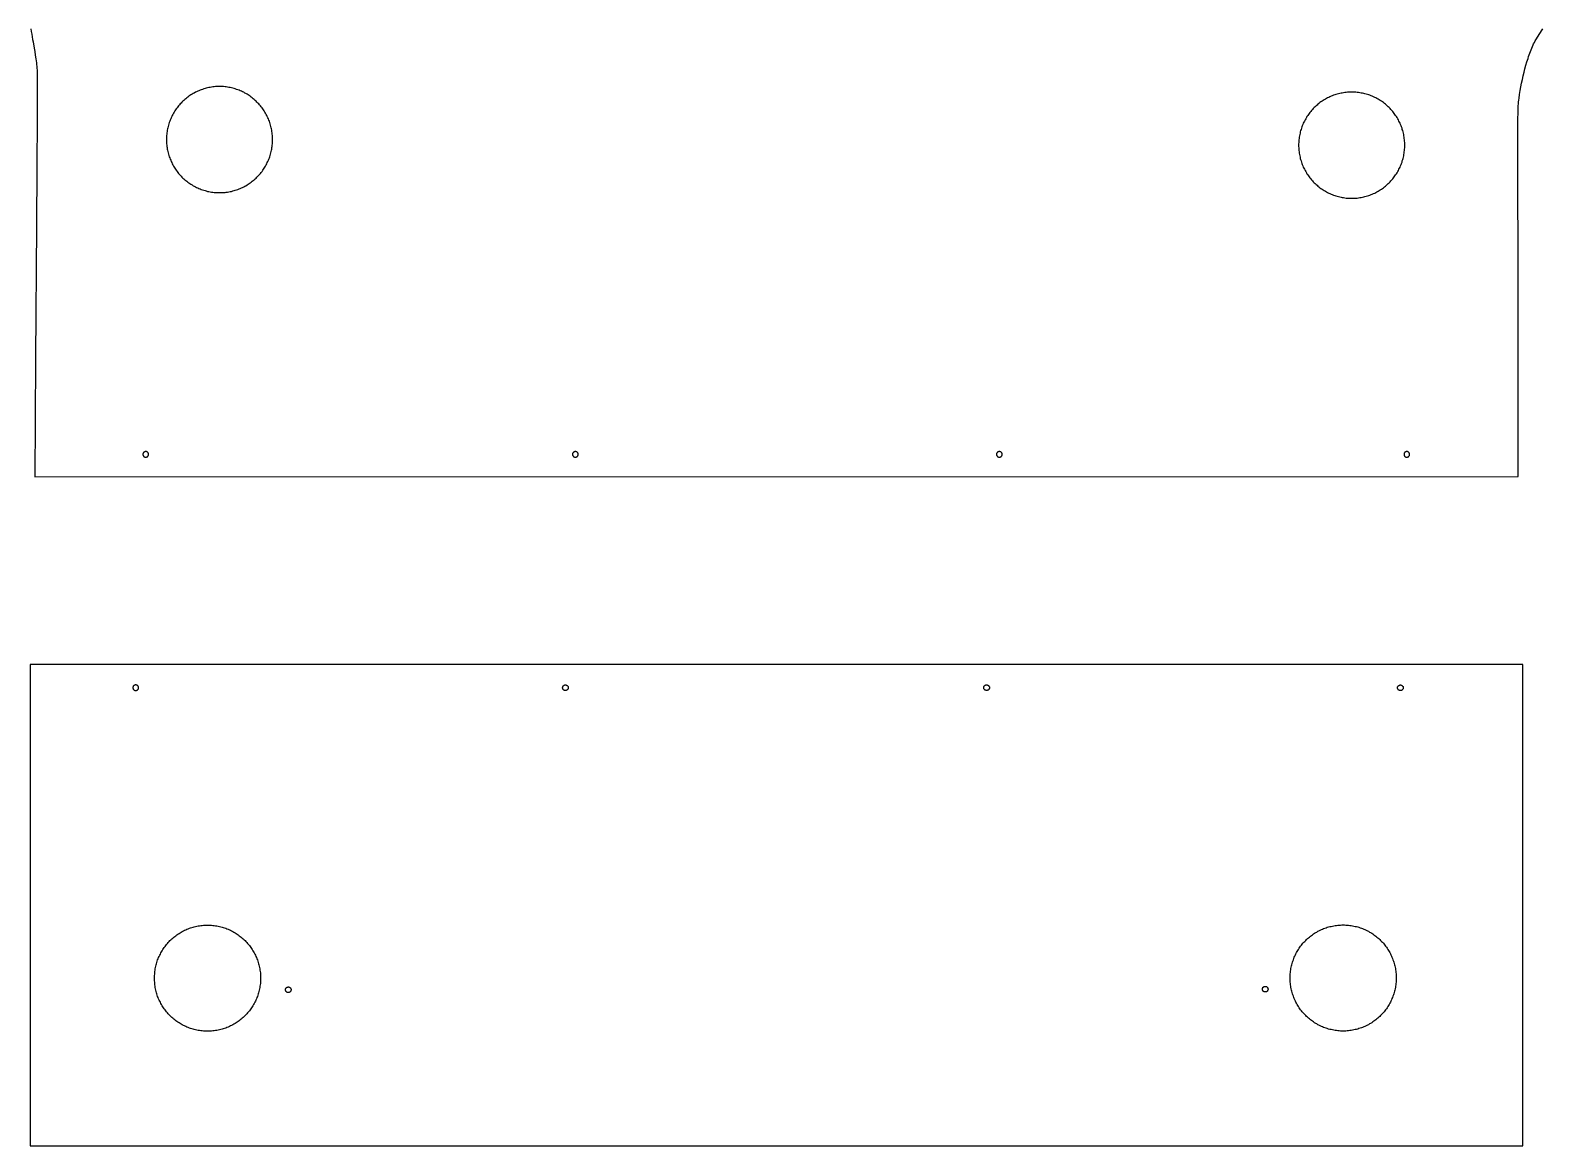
# Model space of a CAD drawing. Extents: x -1405 to 7310, y 1897 to 8577.
# Drawn here: x 609 to 1678, y 3823 to 4611 of the extents above; entities that cross this region are included whole.
import ezdxf

# ---------------------------------------------------------------- set-up
doc = ezdxf.new("R2010")
doc.units = 0
doc.layers.add('Default_Layer', color=1, linetype='CONTINUOUS')

msp = doc.modelspace()

# ---------------------------------------------------------------- linework, layer by layer
at = {"layer": 'Default_Layer'}
msp.add_lwpolyline([(609.6, 4612.5), (609.9, 4610.6), (610.2, 4608.8), (610.5, 4606.9), (610.8, 4605), (611.1, 4603.2), (611.8, 4598.9), (612.3, 4596.5), (612.7, 4593.9), (613.1, 4591.2), (613.5, 4588.5), (613.6, 4587.2), (613.8, 4585.9), (613.9, 4584.6), (614, 4583.3), (614, 4582.2), (614, 4580.1), (614.1, 4573), (614, 4562.5), (614, 4549.1), (613.8, 4514.7), (613.5, 4473.1), (612.9, 4380.3), (612.5, 4335.5), (612.3, 4295.9), (1660.8, 4296), (1660.9, 4312.6), (1660.9, 4330.4), (1660.9, 4368.5), (1660.9, 4407.8), (1660.8, 4445.9), (1660.7, 4508.8), (1660.7, 4528.8), (1660.7, 4534.9), (1660.7, 4537.9), (1660.7, 4540.8), (1660.7, 4543.7), (1660.7, 4546.6), (1660.7, 4549.6), (1660.8, 4552.5), (1660.9, 4555.3), (1660.9, 4556.7), (1661, 4558.1), (1661.1, 4559.4), (1661.2, 4560.8), (1661.4, 4562.1), (1661.5, 4563.4), (1661.9, 4566.1), (1662.3, 4568.8), (1662.8, 4571.5), (1663.3, 4574.1), (1663.9, 4576.7), (1664.5, 4579.3), (1665.1, 4581.8), (1665.7, 4584.2), (1666.4, 4586.7), (1667.1, 4589.1), (1667.9, 4591.6), (1668.3, 4592.8), (1668.7, 4594), (1669.1, 4595.2), (1669.5, 4596.4), (1670, 4597.6), (1670.5, 4598.8), (1671, 4599.9), (1671.5, 4601.1), (1671.8, 4601.8), (1672.4, 4602.8), (1673, 4603.9), (1673.8, 4605.3), (1675.8, 4608.5), (1678.3, 4612.4)], dxfattribs=at)
for points in [[(705.4, 4534.2), (705.4, 4533.2), (705.5, 4532.2), (705.5, 4531.3), (705.6, 4530.3), (705.7, 4529.4), (705.9, 4528.5), (706, 4527.5), (706.2, 4526.6), (706.4, 4525.7), (706.6, 4524.8), (706.8, 4523.9), (707.1, 4523), (707.4, 4522.1), (707.7, 4521.3), (708, 4520.4), (708.4, 4519.6), (708.7, 4518.7), (709.1, 4517.9), (709.5, 4517.1), (710, 4516.3), (710.4, 4515.5), (710.9, 4514.7), (711.3, 4514), (711.8, 4513.2), (712.3, 4512.5), (712.9, 4511.7), (713.4, 4511), (714, 4510.3), (714.6, 4509.6), (715.2, 4509), (715.8, 4508.3), (716.4, 4507.7), (717.1, 4507), (717.7, 4506.4), (718.4, 4505.8), (719.1, 4505.2), (719.8, 4504.7), (720.5, 4504.1), (721.2, 4503.6), (722, 4503.1), (722.7, 4502.6), (723.5, 4502.1), (724.3, 4501.6), (725.1, 4501.2), (725.9, 4500.8), (726.7, 4500.4), (727.5, 4500), (728.3, 4499.6), (729.2, 4499.3), (730, 4498.9), (730.9, 4498.6), (731.8, 4498.4), (732.7, 4498.1), (733.6, 4497.9), (734.5, 4497.6), (735.4, 4497.4), (736.3, 4497.3), (737.2, 4497.1), (738.1, 4497), (739.1, 4496.9), (740, 4496.8), (741, 4496.7), (742, 4496.7), (742.9, 4496.7), (743.9, 4496.7), (744.9, 4496.7), (745.8, 4496.8), (746.8, 4496.9), (747.7, 4497), (748.6, 4497.1), (749.6, 4497.3), (750.5, 4497.4), (751.4, 4497.6), (752.3, 4497.9), (753.2, 4498.1), (754.1, 4498.4), (755, 4498.6), (755.8, 4498.9), (756.7, 4499.3), (757.5, 4499.6), (758.4, 4500), (759.2, 4500.4), (760, 4500.8), (760.8, 4501.2), (761.6, 4501.6), (762.4, 4502.1), (763.1, 4502.6), (763.9, 4503.1), (764.6, 4503.6), (765.4, 4504.1), (766.1, 4504.7), (766.8, 4505.2), (767.5, 4505.8), (768.1, 4506.4), (768.8, 4507), (769.4, 4507.7), (770.1, 4508.3), (770.7, 4509), (771.3, 4509.6), (771.9, 4510.3), (772.4, 4511), (773, 4511.7), (773.5, 4512.5), (774, 4513.2), (774.5, 4514), (775, 4514.7), (775.5, 4515.5), (775.9, 4516.3), (776.3, 4517.1), (776.7, 4517.9), (777.1, 4518.7), (777.5, 4519.6), (777.8, 4520.4), (778.2, 4521.3), (778.5, 4522.1), (778.7, 4523), (779, 4523.9), (779.2, 4524.8), (779.5, 4525.7), (779.7, 4526.6), (779.8, 4527.5), (780, 4528.5), (780.1, 4529.4), (780.2, 4530.3), (780.3, 4531.3), (780.4, 4532.2), (780.4, 4533.2), (780.4, 4534.2), (780.4, 4535.1), (780.4, 4536.1), (780.3, 4537.1), (780.2, 4538), (780.1, 4538.9), (780, 4539.9), (779.8, 4540.8), (779.7, 4541.7), (779.5, 4542.6), (779.2, 4543.5), (779, 4544.4), (778.7, 4545.3), (778.5, 4546.2), (778.2, 4547.1), (777.8, 4547.9), (777.5, 4548.8), (777.1, 4549.6), (776.7, 4550.4), (776.3, 4551.2), (775.9, 4552), (775.5, 4552.8), (775, 4553.6), (774.5, 4554.4), (774, 4555.1), (773.5, 4555.9), (773, 4556.6), (772.4, 4557.3), (771.9, 4558), (771.3, 4558.7), (770.7, 4559.4), (770.1, 4560), (769.4, 4560.7), (768.8, 4561.3), (768.1, 4561.9), (767.5, 4562.5), (766.8, 4563.1), (766.1, 4563.7), (765.4, 4564.2), (764.6, 4564.8), (763.9, 4565.3), (763.1, 4565.8), (762.4, 4566.2), (761.6, 4566.7), (760.8, 4567.1), (760, 4567.6), (759.2, 4568), (758.4, 4568.4), (757.5, 4568.7), (756.7, 4569.1), (755.8, 4569.4), (755, 4569.7), (754.1, 4570), (753.2, 4570.3), (752.3, 4570.5), (751.4, 4570.7), (750.5, 4570.9), (749.6, 4571.1), (748.6, 4571.2), (747.7, 4571.4), (746.8, 4571.5), (745.8, 4571.6), (744.9, 4571.6), (743.9, 4571.7), (742.9, 4571.7), (742, 4571.7), (741, 4571.6), (740, 4571.6), (739.1, 4571.5), (738.1, 4571.4), (737.2, 4571.2), (736.3, 4571.1), (735.4, 4570.9), (734.5, 4570.7), (733.6, 4570.5), (732.7, 4570.3), (731.8, 4570), (730.9, 4569.7), (730, 4569.4), (729.2, 4569.1), (728.3, 4568.7), (727.5, 4568.4), (726.7, 4568), (725.9, 4567.6), (725.1, 4567.1), (724.3, 4566.7), (723.5, 4566.2), (722.7, 4565.8), (722, 4565.3), (721.2, 4564.8), (720.5, 4564.2), (719.8, 4563.7), (719.1, 4563.1), (718.4, 4562.5), (717.7, 4561.9), (717.1, 4561.3), (716.4, 4560.7), (715.8, 4560), (715.2, 4559.4), (714.6, 4558.7), (714, 4558), (713.4, 4557.3), (712.9, 4556.6), (712.3, 4555.9), (711.8, 4555.1), (711.3, 4554.4), (710.9, 4553.6), (710.4, 4552.8), (710, 4552), (709.5, 4551.2), (709.1, 4550.4), (708.7, 4549.6), (708.4, 4548.8), (708, 4547.9), (707.7, 4547.1), (707.4, 4546.2), (707.1, 4545.3), (706.8, 4544.4), (706.6, 4543.5), (706.4, 4542.6), (706.2, 4541.7), (706, 4540.8), (705.9, 4539.9), (705.7, 4538.9), (705.6, 4538), (705.5, 4537.1), (705.5, 4536.1), (705.4, 4535.1), (705.4, 4534.2)], [(1505.7, 4530.2), (1505.7, 4529.3), (1505.8, 4528.3), (1505.8, 4527.3), (1505.9, 4526.4), (1506, 4525.5), (1506.2, 4524.5), (1506.3, 4523.6), (1506.5, 4522.7), (1506.7, 4521.8), (1506.9, 4520.9), (1507.1, 4520), (1507.4, 4519.1), (1507.7, 4518.2), (1508, 4517.3), (1508.3, 4516.5), (1508.7, 4515.6), (1509, 4514.8), (1509.4, 4514), (1509.8, 4513.2), (1510.3, 4512.4), (1510.7, 4511.6), (1511.2, 4510.8), (1511.6, 4510), (1512.1, 4509.3), (1512.6, 4508.5), (1513.2, 4507.8), (1513.7, 4507.1), (1514.3, 4506.4), (1514.9, 4505.7), (1515.5, 4505), (1516.1, 4504.4), (1516.7, 4503.7), (1517.4, 4503.1), (1518, 4502.5), (1518.7, 4501.9), (1519.4, 4501.3), (1520.1, 4500.7), (1520.8, 4500.2), (1521.5, 4499.7), (1522.3, 4499.1), (1523, 4498.6), (1523.8, 4498.2), (1524.6, 4497.7), (1525.4, 4497.3), (1526.2, 4496.8), (1527, 4496.4), (1527.8, 4496), (1528.6, 4495.7), (1529.5, 4495.3), (1530.3, 4495), (1531.2, 4494.7), (1532.1, 4494.4), (1533, 4494.2), (1533.9, 4493.9), (1534.8, 4493.7), (1535.7, 4493.5), (1536.6, 4493.3), (1537.5, 4493.2), (1538.4, 4493), (1539.4, 4492.9), (1540.3, 4492.8), (1541.3, 4492.8), (1542.3, 4492.7), (1543.2, 4492.7), (1544.2, 4492.7), (1545.2, 4492.8), (1546.1, 4492.8), (1547.1, 4492.9), (1548, 4493), (1548.9, 4493.2), (1549.9, 4493.3), (1550.8, 4493.5), (1551.7, 4493.7), (1552.6, 4493.9), (1553.5, 4494.2), (1554.4, 4494.4), (1555.3, 4494.7), (1556.1, 4495), (1557, 4495.3), (1557.8, 4495.7), (1558.7, 4496), (1559.5, 4496.4), (1560.3, 4496.8), (1561.1, 4497.3), (1561.9, 4497.7), (1562.7, 4498.2), (1563.4, 4498.6), (1564.2, 4499.1), (1564.9, 4499.7), (1565.7, 4500.2), (1566.4, 4500.7), (1567.1, 4501.3), (1567.8, 4501.9), (1568.4, 4502.5), (1569.1, 4503.1), (1569.7, 4503.7), (1570.4, 4504.4), (1571, 4505), (1571.6, 4505.7), (1572.2, 4506.4), (1572.7, 4507.1), (1573.3, 4507.8), (1573.8, 4508.5), (1574.3, 4509.3), (1574.8, 4510), (1575.3, 4510.8), (1575.8, 4511.6), (1576.2, 4512.4), (1576.6, 4513.2), (1577, 4514), (1577.4, 4514.8), (1577.8, 4515.6), (1578.1, 4516.5), (1578.4, 4517.3), (1578.8, 4518.2), (1579, 4519.1), (1579.3, 4520), (1579.5, 4520.9), (1579.8, 4521.8), (1580, 4522.7), (1580.1, 4523.6), (1580.3, 4524.5), (1580.4, 4525.5), (1580.5, 4526.4), (1580.6, 4527.3), (1580.7, 4528.3), (1580.7, 4529.3), (1580.7, 4530.2), (1580.7, 4531.2), (1580.7, 4532.2), (1580.6, 4533.1), (1580.5, 4534.1), (1580.4, 4535), (1580.3, 4535.9), (1580.1, 4536.9), (1580, 4537.8), (1579.8, 4538.7), (1579.5, 4539.6), (1579.3, 4540.5), (1579, 4541.4), (1578.8, 4542.3), (1578.4, 4543.1), (1578.1, 4544), (1577.8, 4544.8), (1577.4, 4545.7), (1577, 4546.5), (1576.6, 4547.3), (1576.2, 4548.1), (1575.8, 4548.9), (1575.3, 4549.7), (1574.8, 4550.4), (1574.3, 4551.2), (1573.8, 4551.9), (1573.3, 4552.7), (1572.7, 4553.4), (1572.2, 4554.1), (1571.6, 4554.8), (1571, 4555.4), (1570.4, 4556.1), (1569.7, 4556.8), (1569.1, 4557.4), (1568.4, 4558), (1567.8, 4558.6), (1567.1, 4559.2), (1566.4, 4559.7), (1565.7, 4560.3), (1564.9, 4560.8), (1564.2, 4561.3), (1563.4, 4561.8), (1562.7, 4562.3), (1561.9, 4562.8), (1561.1, 4563.2), (1560.3, 4563.6), (1559.5, 4564), (1558.7, 4564.4), (1557.8, 4564.8), (1557, 4565.1), (1556.1, 4565.5), (1555.3, 4565.8), (1554.4, 4566), (1553.5, 4566.3), (1552.6, 4566.6), (1551.7, 4566.8), (1550.8, 4567), (1549.9, 4567.1), (1548.9, 4567.3), (1548, 4567.4), (1547.1, 4567.5), (1546.1, 4567.6), (1545.2, 4567.7), (1544.2, 4567.7), (1543.2, 4567.7), (1542.3, 4567.7), (1541.3, 4567.7), (1540.3, 4567.6), (1539.4, 4567.5), (1538.4, 4567.4), (1537.5, 4567.3), (1536.6, 4567.1), (1535.7, 4567), (1534.8, 4566.8), (1533.9, 4566.6), (1533, 4566.3), (1532.1, 4566), (1531.2, 4565.8), (1530.3, 4565.5), (1529.5, 4565.1), (1528.6, 4564.8), (1527.8, 4564.4), (1527, 4564), (1526.2, 4563.6), (1525.4, 4563.2), (1524.6, 4562.8), (1523.8, 4562.3), (1523, 4561.8), (1522.3, 4561.3), (1521.5, 4560.8), (1520.8, 4560.3), (1520.1, 4559.7), (1519.4, 4559.2), (1518.7, 4558.6), (1518, 4558), (1517.4, 4557.4), (1516.7, 4556.8), (1516.1, 4556.1), (1515.5, 4555.4), (1514.9, 4554.8), (1514.3, 4554.1), (1513.7, 4553.4), (1513.2, 4552.7), (1512.6, 4551.9), (1512.1, 4551.2), (1511.6, 4550.4), (1511.2, 4549.7), (1510.7, 4548.9), (1510.3, 4548.1), (1509.8, 4547.3), (1509.4, 4546.5), (1509, 4545.7), (1508.7, 4544.8), (1508.3, 4544), (1508, 4543.1), (1507.7, 4542.3), (1507.4, 4541.4), (1507.1, 4540.5), (1506.9, 4539.6), (1506.7, 4538.7), (1506.5, 4537.8), (1506.3, 4536.9), (1506.2, 4535.9), (1506, 4535), (1505.9, 4534.1), (1505.8, 4533.1), (1505.8, 4532.2), (1505.7, 4531.2), (1505.7, 4530.2)], [(688.8, 4311.7), (688.8, 4311.5), (688.8, 4311.3), (688.9, 4311.1), (688.9, 4310.9), (689, 4310.8), (689.1, 4310.6), (689.2, 4310.5), (689.3, 4310.3), (689.5, 4310.2), (689.6, 4310.1), (689.8, 4310), (690, 4309.9), (690.2, 4309.8), (690.4, 4309.8), (690.6, 4309.7), (690.8, 4309.7), (691, 4309.7), (691.2, 4309.8), (691.4, 4309.8), (691.5, 4309.9), (691.7, 4310), (691.9, 4310.1), (692, 4310.2), (692.2, 4310.3), (692.3, 4310.5), (692.4, 4310.6), (692.5, 4310.8), (692.6, 4310.9), (692.7, 4311.1), (692.7, 4311.3), (692.8, 4311.5), (692.8, 4311.7), (692.8, 4311.9), (692.7, 4312.1), (692.7, 4312.3), (692.6, 4312.5), (692.5, 4312.7), (692.4, 4312.8), (692.3, 4313), (692.2, 4313.1), (692, 4313.3), (691.9, 4313.4), (691.7, 4313.5), (691.5, 4313.6), (691.4, 4313.6), (691.2, 4313.7), (691, 4313.7), (690.8, 4313.7), (690.6, 4313.7), (690.4, 4313.7), (690.2, 4313.6), (690, 4313.6), (689.8, 4313.5), (689.6, 4313.4), (689.5, 4313.3), (689.3, 4313.1), (689.2, 4313), (689.1, 4312.8), (689, 4312.7), (688.9, 4312.5), (688.9, 4312.3), (688.8, 4312.1), (688.8, 4311.9), (688.8, 4311.7)], [(992.5, 4311.7), (992.5, 4311.5), (992.5, 4311.3), (992.5, 4311.1), (992.6, 4310.9), (992.7, 4310.8), (992.8, 4310.6), (992.9, 4310.4), (993, 4310.3), (993.2, 4310.2), (993.3, 4310.1), (993.5, 4310), (993.7, 4309.9), (993.9, 4309.8), (994, 4309.7), (994.2, 4309.7), (994.5, 4309.7), (994.7, 4309.7), (994.9, 4309.7), (995, 4309.8), (995.2, 4309.9), (995.4, 4310), (995.6, 4310.1), (995.7, 4310.2), (995.9, 4310.3), (996, 4310.4), (996.1, 4310.6), (996.2, 4310.8), (996.3, 4310.9), (996.4, 4311.1), (996.4, 4311.3), (996.4, 4311.5), (996.5, 4311.7), (996.4, 4311.9), (996.4, 4312.1), (996.4, 4312.3), (996.3, 4312.5), (996.2, 4312.7), (996.1, 4312.8), (996, 4313), (995.9, 4313.1), (995.7, 4313.3), (995.6, 4313.4), (995.4, 4313.5), (995.2, 4313.6), (995, 4313.6), (994.9, 4313.7), (994.7, 4313.7), (994.5, 4313.7), (994.2, 4313.7), (994, 4313.7), (993.9, 4313.6), (993.7, 4313.6), (993.5, 4313.5), (993.3, 4313.4), (993.2, 4313.3), (993, 4313.1), (992.9, 4313), (992.8, 4312.8), (992.7, 4312.7), (992.6, 4312.5), (992.5, 4312.3), (992.5, 4312.1), (992.5, 4311.9), (992.5, 4311.7)], [(1292.1, 4311.7), (1292.2, 4311.5), (1292.2, 4311.3), (1292.2, 4311.1), (1292.3, 4310.9), (1292.4, 4310.8), (1292.5, 4310.6), (1292.6, 4310.5), (1292.7, 4310.3), (1292.9, 4310.2), (1293, 4310.1), (1293.2, 4310), (1293.4, 4309.9), (1293.6, 4309.8), (1293.7, 4309.8), (1293.9, 4309.7), (1294.1, 4309.7), (1294.4, 4309.7), (1294.6, 4309.8), (1294.7, 4309.8), (1294.9, 4309.9), (1295.1, 4310), (1295.3, 4310.1), (1295.4, 4310.2), (1295.6, 4310.3), (1295.7, 4310.5), (1295.8, 4310.6), (1295.9, 4310.8), (1296, 4310.9), (1296.1, 4311.1), (1296.1, 4311.3), (1296.1, 4311.5), (1296.1, 4311.7), (1296.1, 4311.9), (1296.1, 4312.1), (1296.1, 4312.3), (1296, 4312.5), (1295.9, 4312.7), (1295.8, 4312.8), (1295.7, 4313), (1295.6, 4313.1), (1295.4, 4313.3), (1295.3, 4313.4), (1295.1, 4313.5), (1294.9, 4313.6), (1294.7, 4313.6), (1294.6, 4313.7), (1294.4, 4313.7), (1294.1, 4313.7), (1293.9, 4313.7), (1293.7, 4313.7), (1293.6, 4313.6), (1293.4, 4313.6), (1293.2, 4313.5), (1293, 4313.4), (1292.9, 4313.3), (1292.7, 4313.1), (1292.6, 4313), (1292.5, 4312.8), (1292.4, 4312.7), (1292.3, 4312.5), (1292.2, 4312.3), (1292.2, 4312.1), (1292.2, 4311.9), (1292.1, 4311.7)], [(1580.2, 4311.7), (1580.2, 4311.5), (1580.2, 4311.3), (1580.2, 4311.1), (1580.3, 4310.9), (1580.4, 4310.8), (1580.5, 4310.6), (1580.6, 4310.5), (1580.7, 4310.3), (1580.9, 4310.2), (1581, 4310.1), (1581.2, 4310), (1581.4, 4309.9), (1581.6, 4309.8), (1581.7, 4309.8), (1581.9, 4309.7), (1582.2, 4309.7), (1582.4, 4309.7), (1582.6, 4309.8), (1582.7, 4309.8), (1582.9, 4309.9), (1583.1, 4310), (1583.3, 4310.1), (1583.4, 4310.2), (1583.6, 4310.3), (1583.7, 4310.5), (1583.8, 4310.6), (1583.9, 4310.8), (1584, 4310.9), (1584.1, 4311.1), (1584.1, 4311.3), (1584.1, 4311.5), (1584.2, 4311.7), (1584.1, 4311.9), (1584.1, 4312.1), (1584.1, 4312.3), (1584, 4312.5), (1583.9, 4312.7), (1583.8, 4312.8), (1583.7, 4313), (1583.6, 4313.1), (1583.4, 4313.3), (1583.3, 4313.4), (1583.1, 4313.5), (1582.9, 4313.6), (1582.7, 4313.6), (1582.6, 4313.7), (1582.4, 4313.7), (1582.2, 4313.7), (1581.9, 4313.7), (1581.7, 4313.7), (1581.6, 4313.6), (1581.4, 4313.6), (1581.2, 4313.5), (1581, 4313.4), (1580.9, 4313.3), (1580.7, 4313.1), (1580.6, 4313), (1580.5, 4312.8), (1580.4, 4312.7), (1580.3, 4312.5), (1580.2, 4312.3), (1580.2, 4312.1), (1580.2, 4311.9), (1580.2, 4311.7)], [(1664.1, 4163.2), (609.1, 4163.2), (609.1, 3823.2), (1664.1, 3823.2), (1664.1, 4163.2)], [(1664.1, 4163.2), (609.1, 4163.2), (609.1, 3823.2), (1664.1, 3823.2), (1664.1, 4163.2)], [(685.7, 4146.8), (685.7, 4147), (685.7, 4147.2), (685.6, 4147.4), (685.6, 4147.6), (685.5, 4147.8), (685.4, 4147.9), (685.3, 4148.1), (685.1, 4148.2), (685, 4148.3), (684.8, 4148.5), (684.7, 4148.6), (684.5, 4148.6), (684.3, 4148.7), (684.1, 4148.8), (683.9, 4148.8), (683.7, 4148.8), (683.5, 4148.8), (683.3, 4148.8), (683.1, 4148.7), (682.9, 4148.6), (682.8, 4148.6), (682.6, 4148.5), (682.4, 4148.3), (682.3, 4148.2), (682.2, 4148.1), (682, 4147.9), (681.9, 4147.8), (681.9, 4147.6), (681.8, 4147.4), (681.7, 4147.2), (681.7, 4147), (681.7, 4146.8), (681.7, 4146.6), (681.7, 4146.4), (681.8, 4146.2), (681.9, 4146), (681.9, 4145.8), (682, 4145.7), (682.2, 4145.5), (682.3, 4145.4), (682.4, 4145.3), (682.6, 4145.1), (682.8, 4145), (682.9, 4145), (683.1, 4144.9), (683.3, 4144.8), (683.5, 4144.8), (683.7, 4144.8), (683.9, 4144.8), (684.1, 4144.8), (684.3, 4144.9), (684.5, 4145), (684.7, 4145), (684.8, 4145.1), (685, 4145.3), (685.1, 4145.4), (685.3, 4145.5), (685.4, 4145.7), (685.5, 4145.8), (685.6, 4146), (685.6, 4146.2), (685.7, 4146.4), (685.7, 4146.6), (685.7, 4146.8)], [(685.7, 4146.8), (685.7, 4147), (685.7, 4147.2), (685.6, 4147.4), (685.6, 4147.6), (685.5, 4147.8), (685.4, 4147.9), (685.3, 4148.1), (685.1, 4148.2), (685, 4148.3), (684.8, 4148.5), (684.7, 4148.6), (684.5, 4148.6), (684.3, 4148.7), (684.1, 4148.8), (683.9, 4148.8), (683.7, 4148.8), (683.5, 4148.8), (683.3, 4148.8), (683.1, 4148.7), (682.9, 4148.6), (682.8, 4148.6), (682.6, 4148.5), (682.4, 4148.3), (682.3, 4148.2), (682.2, 4148.1), (682, 4147.9), (681.9, 4147.8), (681.9, 4147.6), (681.8, 4147.4), (681.7, 4147.2), (681.7, 4147), (681.7, 4146.8), (681.7, 4146.6), (681.7, 4146.4), (681.8, 4146.2), (681.9, 4146), (681.9, 4145.8), (682, 4145.7), (682.2, 4145.5), (682.3, 4145.4), (682.4, 4145.3), (682.6, 4145.1), (682.8, 4145), (682.9, 4145), (683.1, 4144.9), (683.3, 4144.8), (683.5, 4144.8), (683.7, 4144.8), (683.9, 4144.8), (684.1, 4144.8), (684.3, 4144.9), (684.5, 4145), (684.7, 4145), (684.8, 4145.1), (685, 4145.3), (685.1, 4145.4), (685.3, 4145.5), (685.4, 4145.7), (685.5, 4145.8), (685.6, 4146), (685.6, 4146.2), (685.7, 4146.4), (685.7, 4146.6), (685.7, 4146.8)], [(989.4, 4146.8), (989.4, 4146.6), (989.4, 4146.4), (989.3, 4146.2), (989.3, 4146), (989.2, 4145.8), (989.1, 4145.7), (989, 4145.5), (988.8, 4145.4), (988.7, 4145.3), (988.5, 4145.1), (988.4, 4145), (988.2, 4145), (988, 4144.9), (987.8, 4144.8), (987.6, 4144.8), (987.4, 4144.8), (987.2, 4144.8), (987, 4144.8), (986.8, 4144.9), (986.6, 4145), (986.5, 4145), (986.3, 4145.1), (986.1, 4145.3), (986, 4145.4), (985.9, 4145.5), (985.8, 4145.7), (985.7, 4145.8), (985.6, 4146), (985.5, 4146.2), (985.5, 4146.4), (985.4, 4146.6), (985.4, 4146.8), (985.4, 4147), (985.5, 4147.2), (985.5, 4147.4), (985.6, 4147.6), (985.7, 4147.8), (985.8, 4147.9), (985.9, 4148.1), (986, 4148.2), (986.1, 4148.3), (986.3, 4148.5), (986.5, 4148.6), (986.6, 4148.6), (986.8, 4148.7), (987, 4148.8), (987.2, 4148.8), (987.4, 4148.8), (987.6, 4148.8), (987.8, 4148.8), (988, 4148.7), (988.2, 4148.6), (988.4, 4148.6), (988.5, 4148.5), (988.7, 4148.3), (988.8, 4148.2), (989, 4148.1), (989.1, 4147.9), (989.2, 4147.8), (989.3, 4147.6), (989.3, 4147.4), (989.4, 4147.2), (989.4, 4147), (989.4, 4146.8)], [(989.4, 4146.8), (989.4, 4146.6), (989.4, 4146.4), (989.3, 4146.2), (989.3, 4146), (989.2, 4145.8), (989.1, 4145.7), (989, 4145.5), (988.8, 4145.4), (988.7, 4145.3), (988.5, 4145.1), (988.4, 4145), (988.2, 4145), (988, 4144.9), (987.8, 4144.8), (987.6, 4144.8), (987.4, 4144.8), (987.2, 4144.8), (987, 4144.8), (986.8, 4144.9), (986.6, 4145), (986.5, 4145), (986.3, 4145.1), (986.1, 4145.3), (986, 4145.4), (985.9, 4145.5), (985.8, 4145.7), (985.7, 4145.8), (985.6, 4146), (985.5, 4146.2), (985.5, 4146.4), (985.4, 4146.6), (985.4, 4146.8), (985.4, 4147), (985.5, 4147.2), (985.5, 4147.4), (985.6, 4147.6), (985.7, 4147.8), (985.8, 4147.9), (985.9, 4148.1), (986, 4148.2), (986.1, 4148.3), (986.3, 4148.5), (986.5, 4148.6), (986.6, 4148.6), (986.8, 4148.7), (987, 4148.8), (987.2, 4148.8), (987.4, 4148.8), (987.6, 4148.8), (987.8, 4148.8), (988, 4148.7), (988.2, 4148.6), (988.4, 4148.6), (988.5, 4148.5), (988.7, 4148.3), (988.8, 4148.2), (989, 4148.1), (989.1, 4147.9), (989.2, 4147.8), (989.3, 4147.6), (989.3, 4147.4), (989.4, 4147.2), (989.4, 4147), (989.4, 4146.8)], [(1287.1, 4146.9), (1287.1, 4146.7), (1287.1, 4146.5), (1287.1, 4146.3), (1287, 4146.1), (1286.9, 4145.9), (1286.8, 4145.7), (1286.7, 4145.6), (1286.6, 4145.5), (1286.4, 4145.3), (1286.3, 4145.2), (1286.1, 4145.1), (1285.9, 4145), (1285.7, 4145), (1285.5, 4144.9), (1285.4, 4144.9), (1285.1, 4144.9), (1284.9, 4144.9), (1284.7, 4144.9), (1284.6, 4145), (1284.4, 4145), (1284.2, 4145.1), (1284, 4145.2), (1283.9, 4145.3), (1283.7, 4145.5), (1283.6, 4145.6), (1283.5, 4145.7), (1283.4, 4145.9), (1283.3, 4146.1), (1283.2, 4146.3), (1283.2, 4146.5), (1283.2, 4146.7), (1283.1, 4146.9), (1283.2, 4147.1), (1283.2, 4147.3), (1283.2, 4147.5), (1283.3, 4147.6), (1283.4, 4147.8), (1283.5, 4148), (1283.6, 4148.1), (1283.7, 4148.3), (1283.9, 4148.4), (1284, 4148.5), (1284.2, 4148.6), (1284.4, 4148.7), (1284.6, 4148.8), (1284.7, 4148.8), (1284.9, 4148.9), (1285.1, 4148.9), (1285.4, 4148.9), (1285.5, 4148.8), (1285.7, 4148.8), (1285.9, 4148.7), (1286.1, 4148.6), (1286.3, 4148.5), (1286.4, 4148.4), (1286.6, 4148.3), (1286.7, 4148.1), (1286.8, 4148), (1286.9, 4147.8), (1287, 4147.6), (1287.1, 4147.5), (1287.1, 4147.3), (1287.1, 4147.1), (1287.1, 4146.9)], [(1287.1, 4146.9), (1287.1, 4146.7), (1287.1, 4146.5), (1287.1, 4146.3), (1287, 4146.1), (1286.9, 4145.9), (1286.8, 4145.7), (1286.7, 4145.6), (1286.6, 4145.5), (1286.4, 4145.3), (1286.3, 4145.2), (1286.1, 4145.1), (1285.9, 4145), (1285.7, 4145), (1285.5, 4144.9), (1285.4, 4144.9), (1285.1, 4144.9), (1284.9, 4144.9), (1284.7, 4144.9), (1284.6, 4145), (1284.4, 4145), (1284.2, 4145.1), (1284, 4145.2), (1283.9, 4145.3), (1283.7, 4145.5), (1283.6, 4145.6), (1283.5, 4145.7), (1283.4, 4145.9), (1283.3, 4146.1), (1283.2, 4146.3), (1283.2, 4146.5), (1283.2, 4146.7), (1283.1, 4146.9), (1283.2, 4147.1), (1283.2, 4147.3), (1283.2, 4147.5), (1283.3, 4147.6), (1283.4, 4147.8), (1283.5, 4148), (1283.6, 4148.1), (1283.7, 4148.3), (1283.9, 4148.4), (1284, 4148.5), (1284.2, 4148.6), (1284.4, 4148.7), (1284.6, 4148.8), (1284.7, 4148.8), (1284.9, 4148.9), (1285.1, 4148.9), (1285.4, 4148.9), (1285.5, 4148.8), (1285.7, 4148.8), (1285.9, 4148.7), (1286.1, 4148.6), (1286.3, 4148.5), (1286.4, 4148.4), (1286.6, 4148.3), (1286.7, 4148.1), (1286.8, 4148), (1286.9, 4147.8), (1287, 4147.6), (1287.1, 4147.5), (1287.1, 4147.3), (1287.1, 4147.1), (1287.1, 4146.9)], [(1579.6, 4146.8), (1579.6, 4146.6), (1579.6, 4146.4), (1579.5, 4146.2), (1579.5, 4146), (1579.4, 4145.8), (1579.3, 4145.7), (1579.2, 4145.5), (1579, 4145.4), (1578.9, 4145.2), (1578.8, 4145.1), (1578.6, 4145), (1578.4, 4144.9), (1578.2, 4144.9), (1578, 4144.8), (1577.8, 4144.8), (1577.6, 4144.8), (1577.4, 4144.8), (1577.2, 4144.8), (1577, 4144.9), (1576.9, 4144.9), (1576.7, 4145), (1576.5, 4145.1), (1576.4, 4145.2), (1576.2, 4145.4), (1576.1, 4145.5), (1576, 4145.7), (1575.9, 4145.8), (1575.8, 4146), (1575.7, 4146.2), (1575.7, 4146.4), (1575.6, 4146.6), (1575.6, 4146.8), (1575.6, 4147), (1575.7, 4147.2), (1575.7, 4147.4), (1575.8, 4147.6), (1575.9, 4147.7), (1576, 4147.9), (1576.1, 4148), (1576.2, 4148.2), (1576.4, 4148.3), (1576.5, 4148.4), (1576.7, 4148.5), (1576.9, 4148.6), (1577, 4148.7), (1577.2, 4148.7), (1577.4, 4148.8), (1577.6, 4148.8), (1577.8, 4148.8), (1578, 4148.7), (1578.2, 4148.7), (1578.4, 4148.6), (1578.6, 4148.5), (1578.8, 4148.4), (1578.9, 4148.3), (1579, 4148.2), (1579.2, 4148), (1579.3, 4147.9), (1579.4, 4147.7), (1579.5, 4147.6), (1579.5, 4147.4), (1579.6, 4147.2), (1579.6, 4147), (1579.6, 4146.8)], [(1579.6, 4146.8), (1579.6, 4146.6), (1579.6, 4146.4), (1579.5, 4146.2), (1579.5, 4146), (1579.4, 4145.8), (1579.3, 4145.7), (1579.2, 4145.5), (1579, 4145.4), (1578.9, 4145.2), (1578.8, 4145.1), (1578.6, 4145), (1578.4, 4144.9), (1578.2, 4144.9), (1578, 4144.8), (1577.8, 4144.8), (1577.6, 4144.8), (1577.4, 4144.8), (1577.2, 4144.8), (1577, 4144.9), (1576.9, 4144.9), (1576.7, 4145), (1576.5, 4145.1), (1576.4, 4145.2), (1576.2, 4145.4), (1576.1, 4145.5), (1576, 4145.7), (1575.9, 4145.8), (1575.8, 4146), (1575.7, 4146.2), (1575.7, 4146.4), (1575.6, 4146.6), (1575.6, 4146.8), (1575.6, 4147), (1575.7, 4147.2), (1575.7, 4147.4), (1575.8, 4147.6), (1575.9, 4147.7), (1576, 4147.9), (1576.1, 4148), (1576.2, 4148.2), (1576.4, 4148.3), (1576.5, 4148.4), (1576.7, 4148.5), (1576.9, 4148.6), (1577, 4148.7), (1577.2, 4148.7), (1577.4, 4148.8), (1577.6, 4148.8), (1577.8, 4148.8), (1578, 4148.7), (1578.2, 4148.7), (1578.4, 4148.6), (1578.6, 4148.5), (1578.8, 4148.4), (1578.9, 4148.3), (1579, 4148.2), (1579.2, 4148), (1579.3, 4147.9), (1579.4, 4147.7), (1579.5, 4147.6), (1579.5, 4147.4), (1579.6, 4147.2), (1579.6, 4147), (1579.6, 4146.8)], [(772, 3941.6), (772, 3940.6), (771.9, 3939.6), (771.9, 3938.7), (771.8, 3937.7), (771.7, 3936.8), (771.5, 3935.9), (771.4, 3934.9), (771.2, 3934), (771, 3933.1), (770.8, 3932.2), (770.5, 3931.3), (770.3, 3930.4), (770, 3929.5), (769.7, 3928.7), (769.4, 3927.8), (769, 3927), (768.7, 3926.1), (768.3, 3925.3), (767.9, 3924.5), (767.4, 3923.7), (767, 3922.9), (766.5, 3922.1), (766.1, 3921.4), (765.6, 3920.6), (765, 3919.9), (764.5, 3919.1), (764, 3918.4), (763.4, 3917.7), (762.8, 3917), (762.2, 3916.4), (761.6, 3915.7), (761, 3915.1), (760.3, 3914.4), (759.7, 3913.8), (759, 3913.2), (758.3, 3912.6), (757.6, 3912.1), (756.9, 3911.5), (756.2, 3911), (755.4, 3910.5), (754.7, 3910), (753.9, 3909.5), (753.1, 3909), (752.3, 3908.6), (751.5, 3908.2), (750.7, 3907.8), (749.9, 3907.4), (749.1, 3907), (748.2, 3906.7), (747.4, 3906.3), (746.5, 3906), (745.6, 3905.8), (744.7, 3905.5), (743.8, 3905.3), (742.9, 3905), (742, 3904.8), (741.1, 3904.7), (740.2, 3904.5), (739.2, 3904.4), (738.3, 3904.3), (737.3, 3904.2), (736.4, 3904.1), (735.4, 3904.1), (734.5, 3904.1), (733.5, 3904.1), (732.5, 3904.1), (731.6, 3904.2), (730.6, 3904.3), (729.7, 3904.4), (728.8, 3904.5), (727.8, 3904.7), (726.9, 3904.8), (726, 3905), (725.1, 3905.3), (724.2, 3905.5), (723.3, 3905.8), (722.4, 3906), (721.6, 3906.3), (720.7, 3906.7), (719.9, 3907), (719, 3907.4), (718.2, 3907.8), (717.4, 3908.2), (716.6, 3908.6), (715.8, 3909), (715, 3909.5), (714.3, 3910), (713.5, 3910.5), (712.8, 3911), (712, 3911.5), (711.3, 3912.1), (710.6, 3912.6), (709.9, 3913.2), (709.2, 3913.8), (708.6, 3914.4), (707.9, 3915.1), (707.3, 3915.7), (706.7, 3916.4), (706.1, 3917), (705.5, 3917.7), (705, 3918.4), (704.4, 3919.1), (703.9, 3919.9), (703.4, 3920.6), (702.9, 3921.4), (702.4, 3922.1), (701.9, 3922.9), (701.5, 3923.7), (701.1, 3924.5), (700.7, 3925.3), (700.3, 3926.1), (699.9, 3927), (699.6, 3927.8), (699.2, 3928.7), (698.9, 3929.5), (698.6, 3930.4), (698.4, 3931.3), (698.1, 3932.2), (697.9, 3933.1), (697.7, 3934), (697.5, 3934.9), (697.4, 3935.9), (697.3, 3936.8), (697.2, 3937.7), (697.1, 3938.7), (697, 3939.6), (697, 3940.6), (697, 3941.6), (697, 3942.5), (697, 3943.5), (697.1, 3944.5), (697.2, 3945.4), (697.3, 3946.3), (697.4, 3947.3), (697.5, 3948.2), (697.7, 3949.1), (697.9, 3950), (698.1, 3950.9), (698.4, 3951.8), (698.6, 3952.7), (698.9, 3953.6), (699.2, 3954.5), (699.6, 3955.3), (699.9, 3956.2), (700.3, 3957), (700.7, 3957.8), (701.1, 3958.6), (701.5, 3959.4), (701.9, 3960.2), (702.4, 3961), (702.9, 3961.8), (703.4, 3962.5), (703.9, 3963.3), (704.4, 3964), (705, 3964.7), (705.5, 3965.4), (706.1, 3966.1), (706.7, 3966.8), (707.3, 3967.4), (707.9, 3968.1), (708.6, 3968.7), (709.2, 3969.3), (709.9, 3969.9), (710.6, 3970.5), (711.3, 3971.1), (712, 3971.6), (712.8, 3972.2), (713.5, 3972.7), (714.3, 3973.2), (715, 3973.6), (715.8, 3974.1), (716.6, 3974.5), (717.4, 3975), (718.2, 3975.4), (719, 3975.8), (719.9, 3976.1), (720.7, 3976.5), (721.6, 3976.8), (722.4, 3977.1), (723.3, 3977.4), (724.2, 3977.6), (725.1, 3977.9), (726, 3978.1), (726.9, 3978.3), (727.8, 3978.5), (728.8, 3978.6), (729.7, 3978.8), (730.6, 3978.9), (731.6, 3979), (732.5, 3979), (733.5, 3979.1), (734.5, 3979.1), (735.4, 3979.1), (736.4, 3979), (737.3, 3979), (738.3, 3978.9), (739.2, 3978.8), (740.2, 3978.6), (741.1, 3978.5), (742, 3978.3), (742.9, 3978.1), (743.8, 3977.9), (744.7, 3977.6), (745.6, 3977.4), (746.5, 3977.1), (747.4, 3976.8), (748.2, 3976.5), (749.1, 3976.1), (749.9, 3975.8), (750.7, 3975.4), (751.5, 3975), (752.3, 3974.5), (753.1, 3974.1), (753.9, 3973.6), (754.7, 3973.2), (755.4, 3972.7), (756.2, 3972.2), (756.9, 3971.6), (757.6, 3971.1), (758.3, 3970.5), (759, 3969.9), (759.7, 3969.3), (760.3, 3968.7), (761, 3968.1), (761.6, 3967.4), (762.2, 3966.8), (762.8, 3966.1), (763.4, 3965.4), (764, 3964.7), (764.5, 3964), (765, 3963.3), (765.6, 3962.5), (766.1, 3961.8), (766.5, 3961), (767, 3960.2), (767.4, 3959.4), (767.9, 3958.6), (768.3, 3957.8), (768.7, 3957), (769, 3956.2), (769.4, 3955.3), (769.7, 3954.5), (770, 3953.6), (770.3, 3952.7), (770.5, 3951.8), (770.8, 3950.9), (771, 3950), (771.2, 3949.1), (771.4, 3948.2), (771.5, 3947.3), (771.7, 3946.3), (771.8, 3945.4), (771.9, 3944.5), (771.9, 3943.5), (772, 3942.5), (772, 3941.6)], [(772, 3941.6), (772, 3940.6), (771.9, 3939.6), (771.9, 3938.7), (771.8, 3937.7), (771.7, 3936.8), (771.5, 3935.9), (771.4, 3934.9), (771.2, 3934), (771, 3933.1), (770.8, 3932.2), (770.5, 3931.3), (770.3, 3930.4), (770, 3929.5), (769.7, 3928.7), (769.4, 3927.8), (769, 3927), (768.7, 3926.1), (768.3, 3925.3), (767.9, 3924.5), (767.4, 3923.7), (767, 3922.9), (766.5, 3922.1), (766.1, 3921.4), (765.6, 3920.6), (765, 3919.9), (764.5, 3919.1), (764, 3918.4), (763.4, 3917.7), (762.8, 3917), (762.2, 3916.4), (761.6, 3915.7), (761, 3915.1), (760.3, 3914.4), (759.7, 3913.8), (759, 3913.2), (758.3, 3912.6), (757.6, 3912.1), (756.9, 3911.5), (756.2, 3911), (755.4, 3910.5), (754.7, 3910), (753.9, 3909.5), (753.1, 3909), (752.3, 3908.6), (751.5, 3908.2), (750.7, 3907.8), (749.9, 3907.4), (749.1, 3907), (748.2, 3906.7), (747.4, 3906.3), (746.5, 3906), (745.6, 3905.8), (744.7, 3905.5), (743.8, 3905.3), (742.9, 3905), (742, 3904.8), (741.1, 3904.7), (740.2, 3904.5), (739.2, 3904.4), (738.3, 3904.3), (737.3, 3904.2), (736.4, 3904.1), (735.4, 3904.1), (734.5, 3904.1), (733.5, 3904.1), (732.5, 3904.1), (731.6, 3904.2), (730.6, 3904.3), (729.7, 3904.4), (728.8, 3904.5), (727.8, 3904.7), (726.9, 3904.8), (726, 3905), (725.1, 3905.3), (724.2, 3905.5), (723.3, 3905.8), (722.4, 3906), (721.6, 3906.3), (720.7, 3906.7), (719.9, 3907), (719, 3907.4), (718.2, 3907.8), (717.4, 3908.2), (716.6, 3908.6), (715.8, 3909), (715, 3909.5), (714.3, 3910), (713.5, 3910.5), (712.8, 3911), (712, 3911.5), (711.3, 3912.1), (710.6, 3912.6), (709.9, 3913.2), (709.2, 3913.8), (708.6, 3914.4), (707.9, 3915.1), (707.3, 3915.7), (706.7, 3916.4), (706.1, 3917), (705.5, 3917.7), (705, 3918.4), (704.4, 3919.1), (703.9, 3919.9), (703.4, 3920.6), (702.9, 3921.4), (702.4, 3922.1), (701.9, 3922.9), (701.5, 3923.7), (701.1, 3924.5), (700.7, 3925.3), (700.3, 3926.1), (699.9, 3927), (699.6, 3927.8), (699.2, 3928.7), (698.9, 3929.5), (698.6, 3930.4), (698.4, 3931.3), (698.1, 3932.2), (697.9, 3933.1), (697.7, 3934), (697.5, 3934.9), (697.4, 3935.9), (697.3, 3936.8), (697.2, 3937.7), (697.1, 3938.7), (697, 3939.6), (697, 3940.6), (697, 3941.6), (697, 3942.5), (697, 3943.5), (697.1, 3944.5), (697.2, 3945.4), (697.3, 3946.3), (697.4, 3947.3), (697.5, 3948.2), (697.7, 3949.1), (697.9, 3950), (698.1, 3950.9), (698.4, 3951.8), (698.6, 3952.7), (698.9, 3953.6), (699.2, 3954.5), (699.6, 3955.3), (699.9, 3956.2), (700.3, 3957), (700.7, 3957.8), (701.1, 3958.6), (701.5, 3959.4), (701.9, 3960.2), (702.4, 3961), (702.9, 3961.8), (703.4, 3962.5), (703.9, 3963.3), (704.4, 3964), (705, 3964.7), (705.5, 3965.4), (706.1, 3966.1), (706.7, 3966.8), (707.3, 3967.4), (707.9, 3968.1), (708.6, 3968.7), (709.2, 3969.3), (709.9, 3969.9), (710.6, 3970.5), (711.3, 3971.1), (712, 3971.6), (712.8, 3972.2), (713.5, 3972.7), (714.3, 3973.2), (715, 3973.6), (715.8, 3974.1), (716.6, 3974.5), (717.4, 3975), (718.2, 3975.4), (719, 3975.8), (719.9, 3976.1), (720.7, 3976.5), (721.6, 3976.8), (722.4, 3977.1), (723.3, 3977.4), (724.2, 3977.6), (725.1, 3977.9), (726, 3978.1), (726.9, 3978.3), (727.8, 3978.5), (728.8, 3978.6), (729.7, 3978.8), (730.6, 3978.9), (731.6, 3979), (732.5, 3979), (733.5, 3979.1), (734.5, 3979.1), (735.4, 3979.1), (736.4, 3979), (737.3, 3979), (738.3, 3978.9), (739.2, 3978.8), (740.2, 3978.6), (741.1, 3978.5), (742, 3978.3), (742.9, 3978.1), (743.8, 3977.9), (744.7, 3977.6), (745.6, 3977.4), (746.5, 3977.1), (747.4, 3976.8), (748.2, 3976.5), (749.1, 3976.1), (749.9, 3975.8), (750.7, 3975.4), (751.5, 3975), (752.3, 3974.5), (753.1, 3974.1), (753.9, 3973.6), (754.7, 3973.2), (755.4, 3972.7), (756.2, 3972.2), (756.9, 3971.6), (757.6, 3971.1), (758.3, 3970.5), (759, 3969.9), (759.7, 3969.3), (760.3, 3968.7), (761, 3968.1), (761.6, 3967.4), (762.2, 3966.8), (762.8, 3966.1), (763.4, 3965.4), (764, 3964.7), (764.5, 3964), (765, 3963.3), (765.6, 3962.5), (766.1, 3961.8), (766.5, 3961), (767, 3960.2), (767.4, 3959.4), (767.9, 3958.6), (768.3, 3957.8), (768.7, 3957), (769, 3956.2), (769.4, 3955.3), (769.7, 3954.5), (770, 3953.6), (770.3, 3952.7), (770.5, 3951.8), (770.8, 3950.9), (771, 3950), (771.2, 3949.1), (771.4, 3948.2), (771.5, 3947.3), (771.7, 3946.3), (771.8, 3945.4), (771.9, 3944.5), (771.9, 3943.5), (772, 3942.5), (772, 3941.6)], [(1574.7, 3941.7), (1574.7, 3940.7), (1574.6, 3939.8), (1574.6, 3938.8), (1574.5, 3937.9), (1574.4, 3936.9), (1574.3, 3936), (1574.1, 3935.1), (1573.9, 3934.1), (1573.7, 3933.2), (1573.5, 3932.3), (1573.3, 3931.4), (1573, 3930.5), (1572.7, 3929.7), (1572.4, 3928.8), (1572.1, 3927.9), (1571.7, 3927.1), (1571.4, 3926.3), (1571, 3925.4), (1570.6, 3924.6), (1570.2, 3923.8), (1569.7, 3923), (1569.3, 3922.3), (1568.8, 3921.5), (1568.3, 3920.7), (1567.8, 3920), (1567.2, 3919.3), (1566.7, 3918.5), (1566.1, 3917.8), (1565.6, 3917.2), (1565, 3916.5), (1564.3, 3915.8), (1563.7, 3915.2), (1563.1, 3914.6), (1562.4, 3913.9), (1561.7, 3913.3), (1561, 3912.8), (1560.3, 3912.2), (1559.6, 3911.6), (1558.9, 3911.1), (1558.2, 3910.6), (1557.4, 3910.1), (1556.6, 3909.6), (1555.9, 3909.2), (1555.1, 3908.7), (1554.3, 3908.3), (1553.5, 3907.9), (1552.6, 3907.5), (1551.8, 3907.1), (1550.9, 3906.8), (1550.1, 3906.5), (1549.2, 3906.2), (1548.3, 3905.9), (1547.5, 3905.6), (1546.6, 3905.4), (1545.7, 3905.2), (1544.8, 3905), (1543.8, 3904.8), (1542.9, 3904.6), (1542, 3904.5), (1541, 3904.4), (1540.1, 3904.3), (1539.1, 3904.2), (1538.2, 3904.2), (1537.2, 3904.2), (1536.2, 3904.2), (1535.3, 3904.2), (1534.3, 3904.3), (1533.4, 3904.4), (1532.4, 3904.5), (1531.5, 3904.6), (1530.6, 3904.8), (1529.6, 3905), (1528.7, 3905.2), (1527.8, 3905.4), (1526.9, 3905.6), (1526, 3905.9), (1525.2, 3906.2), (1524.3, 3906.5), (1523.4, 3906.8), (1522.6, 3907.1), (1521.8, 3907.5), (1520.9, 3907.9), (1520.1, 3908.3), (1519.3, 3908.7), (1518.5, 3909.2), (1517.8, 3909.6), (1517, 3910.1), (1516.2, 3910.6), (1515.5, 3911.1), (1514.8, 3911.6), (1514, 3912.2), (1513.3, 3912.8), (1512.7, 3913.3), (1512, 3913.9), (1511.3, 3914.6), (1510.7, 3915.2), (1510.1, 3915.8), (1509.4, 3916.5), (1508.8, 3917.2), (1508.3, 3917.8), (1507.7, 3918.5), (1507.1, 3919.3), (1506.6, 3920), (1506.1, 3920.7), (1505.6, 3921.5), (1505.1, 3922.3), (1504.7, 3923), (1504.2, 3923.8), (1503.8, 3924.6), (1503.4, 3925.4), (1503, 3926.3), (1502.6, 3927.1), (1502.3, 3927.9), (1502, 3928.8), (1501.7, 3929.7), (1501.4, 3930.5), (1501.1, 3931.4), (1500.9, 3932.3), (1500.7, 3933.2), (1500.5, 3934.1), (1500.3, 3935.1), (1500.1, 3936), (1500, 3936.9), (1499.9, 3937.9), (1499.8, 3938.8), (1499.7, 3939.8), (1499.7, 3940.7), (1499.7, 3941.7), (1499.7, 3942.7), (1499.7, 3943.6), (1499.8, 3944.6), (1499.9, 3945.5), (1500, 3946.5), (1500.1, 3947.4), (1500.3, 3948.3), (1500.5, 3949.3), (1500.7, 3950.2), (1500.9, 3951.1), (1501.1, 3952), (1501.4, 3952.8), (1501.7, 3953.7), (1502, 3954.6), (1502.3, 3955.4), (1502.6, 3956.3), (1503, 3957.1), (1503.4, 3958), (1503.8, 3958.8), (1504.2, 3959.6), (1504.7, 3960.4), (1505.1, 3961.1), (1505.6, 3961.9), (1506.1, 3962.7), (1506.6, 3963.4), (1507.1, 3964.1), (1507.7, 3964.8), (1508.3, 3965.5), (1508.8, 3966.2), (1509.4, 3966.9), (1510.1, 3967.6), (1510.7, 3968.2), (1511.3, 3968.8), (1512, 3969.5), (1512.7, 3970.1), (1513.3, 3970.6), (1514, 3971.2), (1514.8, 3971.7), (1515.5, 3972.3), (1516.2, 3972.8), (1517, 3973.3), (1517.8, 3973.8), (1518.5, 3974.2), (1519.3, 3974.7), (1520.1, 3975.1), (1520.9, 3975.5), (1521.8, 3975.9), (1522.6, 3976.2), (1523.4, 3976.6), (1524.3, 3976.9), (1525.2, 3977.2), (1526, 3977.5), (1526.9, 3977.8), (1527.8, 3978), (1528.7, 3978.2), (1529.6, 3978.4), (1530.6, 3978.6), (1531.5, 3978.8), (1532.4, 3978.9), (1533.4, 3979), (1534.3, 3979.1), (1535.3, 3979.1), (1536.2, 3979.2), (1537.2, 3979.2), (1538.2, 3979.2), (1539.1, 3979.1), (1540.1, 3979.1), (1541, 3979), (1542, 3978.9), (1542.9, 3978.8), (1543.8, 3978.6), (1544.8, 3978.4), (1545.7, 3978.2), (1546.6, 3978), (1547.5, 3977.8), (1548.3, 3977.5), (1549.2, 3977.2), (1550.1, 3976.9), (1550.9, 3976.6), (1551.8, 3976.2), (1552.6, 3975.9), (1553.5, 3975.5), (1554.3, 3975.1), (1555.1, 3974.7), (1555.9, 3974.2), (1556.6, 3973.8), (1557.4, 3973.3), (1558.2, 3972.8), (1558.9, 3972.3), (1559.6, 3971.7), (1560.3, 3971.2), (1561, 3970.6), (1561.7, 3970.1), (1562.4, 3969.5), (1563.1, 3968.8), (1563.7, 3968.2), (1564.3, 3967.6), (1565, 3966.9), (1565.6, 3966.2), (1566.1, 3965.5), (1566.7, 3964.8), (1567.2, 3964.1), (1567.8, 3963.4), (1568.3, 3962.7), (1568.8, 3961.9), (1569.3, 3961.1), (1569.7, 3960.4), (1570.2, 3959.6), (1570.6, 3958.8), (1571, 3958), (1571.4, 3957.1), (1571.7, 3956.3), (1572.1, 3955.4), (1572.4, 3954.6), (1572.7, 3953.7), (1573, 3952.8), (1573.3, 3952), (1573.5, 3951.1), (1573.7, 3950.2), (1573.9, 3949.3), (1574.1, 3948.3), (1574.3, 3947.4), (1574.4, 3946.5), (1574.5, 3945.5), (1574.6, 3944.6), (1574.6, 3943.6), (1574.7, 3942.7), (1574.7, 3941.7)], [(1574.7, 3941.7), (1574.7, 3940.7), (1574.6, 3939.8), (1574.6, 3938.8), (1574.5, 3937.9), (1574.4, 3936.9), (1574.3, 3936), (1574.1, 3935.1), (1573.9, 3934.1), (1573.7, 3933.2), (1573.5, 3932.3), (1573.3, 3931.4), (1573, 3930.5), (1572.7, 3929.7), (1572.4, 3928.8), (1572.1, 3927.9), (1571.7, 3927.1), (1571.4, 3926.3), (1571, 3925.4), (1570.6, 3924.6), (1570.2, 3923.8), (1569.7, 3923), (1569.3, 3922.3), (1568.8, 3921.5), (1568.3, 3920.7), (1567.8, 3920), (1567.2, 3919.3), (1566.7, 3918.5), (1566.1, 3917.8), (1565.6, 3917.2), (1565, 3916.5), (1564.3, 3915.8), (1563.7, 3915.2), (1563.1, 3914.6), (1562.4, 3913.9), (1561.7, 3913.3), (1561, 3912.8), (1560.3, 3912.2), (1559.6, 3911.6), (1558.9, 3911.1), (1558.2, 3910.6), (1557.4, 3910.1), (1556.6, 3909.6), (1555.9, 3909.2), (1555.1, 3908.7), (1554.3, 3908.3), (1553.5, 3907.9), (1552.6, 3907.5), (1551.8, 3907.1), (1550.9, 3906.8), (1550.1, 3906.5), (1549.2, 3906.2), (1548.3, 3905.9), (1547.5, 3905.6), (1546.6, 3905.4), (1545.7, 3905.2), (1544.8, 3905), (1543.8, 3904.8), (1542.9, 3904.6), (1542, 3904.5), (1541, 3904.4), (1540.1, 3904.3), (1539.1, 3904.2), (1538.2, 3904.2), (1537.2, 3904.2), (1536.2, 3904.2), (1535.3, 3904.2), (1534.3, 3904.3), (1533.4, 3904.4), (1532.4, 3904.5), (1531.5, 3904.6), (1530.6, 3904.8), (1529.6, 3905), (1528.7, 3905.2), (1527.8, 3905.4), (1526.9, 3905.6), (1526, 3905.9), (1525.2, 3906.2), (1524.3, 3906.5), (1523.4, 3906.8), (1522.6, 3907.1), (1521.8, 3907.5), (1520.9, 3907.9), (1520.1, 3908.3), (1519.3, 3908.7), (1518.5, 3909.2), (1517.8, 3909.6), (1517, 3910.1), (1516.2, 3910.6), (1515.5, 3911.1), (1514.8, 3911.6), (1514, 3912.2), (1513.3, 3912.8), (1512.7, 3913.3), (1512, 3913.9), (1511.3, 3914.6), (1510.7, 3915.2), (1510.1, 3915.8), (1509.4, 3916.5), (1508.8, 3917.2), (1508.3, 3917.8), (1507.7, 3918.5), (1507.1, 3919.3), (1506.6, 3920), (1506.1, 3920.7), (1505.6, 3921.5), (1505.1, 3922.3), (1504.7, 3923), (1504.2, 3923.8), (1503.8, 3924.6), (1503.4, 3925.4), (1503, 3926.3), (1502.6, 3927.1), (1502.3, 3927.9), (1502, 3928.8), (1501.7, 3929.7), (1501.4, 3930.5), (1501.1, 3931.4), (1500.9, 3932.3), (1500.7, 3933.2), (1500.5, 3934.1), (1500.3, 3935.1), (1500.1, 3936), (1500, 3936.9), (1499.9, 3937.9), (1499.8, 3938.8), (1499.7, 3939.8), (1499.7, 3940.7), (1499.7, 3941.7), (1499.7, 3942.7), (1499.7, 3943.6), (1499.8, 3944.6), (1499.9, 3945.5), (1500, 3946.5), (1500.1, 3947.4), (1500.3, 3948.3), (1500.5, 3949.3), (1500.7, 3950.2), (1500.9, 3951.1), (1501.1, 3952), (1501.4, 3952.8), (1501.7, 3953.7), (1502, 3954.6), (1502.3, 3955.4), (1502.6, 3956.3), (1503, 3957.1), (1503.4, 3958), (1503.8, 3958.8), (1504.2, 3959.6), (1504.7, 3960.4), (1505.1, 3961.1), (1505.6, 3961.9), (1506.1, 3962.7), (1506.6, 3963.4), (1507.1, 3964.1), (1507.7, 3964.8), (1508.3, 3965.5), (1508.8, 3966.2), (1509.4, 3966.9), (1510.1, 3967.6), (1510.7, 3968.2), (1511.3, 3968.8), (1512, 3969.5), (1512.7, 3970.1), (1513.3, 3970.6), (1514, 3971.2), (1514.8, 3971.7), (1515.5, 3972.3), (1516.2, 3972.8), (1517, 3973.3), (1517.8, 3973.8), (1518.5, 3974.2), (1519.3, 3974.7), (1520.1, 3975.1), (1520.9, 3975.5), (1521.8, 3975.9), (1522.6, 3976.2), (1523.4, 3976.6), (1524.3, 3976.9), (1525.2, 3977.2), (1526, 3977.5), (1526.9, 3977.8), (1527.8, 3978), (1528.7, 3978.2), (1529.6, 3978.4), (1530.6, 3978.6), (1531.5, 3978.8), (1532.4, 3978.9), (1533.4, 3979), (1534.3, 3979.1), (1535.3, 3979.1), (1536.2, 3979.2), (1537.2, 3979.2), (1538.2, 3979.2), (1539.1, 3979.1), (1540.1, 3979.1), (1541, 3979), (1542, 3978.9), (1542.9, 3978.8), (1543.8, 3978.6), (1544.8, 3978.4), (1545.7, 3978.2), (1546.6, 3978), (1547.5, 3977.8), (1548.3, 3977.5), (1549.2, 3977.2), (1550.1, 3976.9), (1550.9, 3976.6), (1551.8, 3976.2), (1552.6, 3975.9), (1553.5, 3975.5), (1554.3, 3975.1), (1555.1, 3974.7), (1555.9, 3974.2), (1556.6, 3973.8), (1557.4, 3973.3), (1558.2, 3972.8), (1558.9, 3972.3), (1559.6, 3971.7), (1560.3, 3971.2), (1561, 3970.6), (1561.7, 3970.1), (1562.4, 3969.5), (1563.1, 3968.8), (1563.7, 3968.2), (1564.3, 3967.6), (1565, 3966.9), (1565.6, 3966.2), (1566.1, 3965.5), (1566.7, 3964.8), (1567.2, 3964.1), (1567.8, 3963.4), (1568.3, 3962.7), (1568.8, 3961.9), (1569.3, 3961.1), (1569.7, 3960.4), (1570.2, 3959.6), (1570.6, 3958.8), (1571, 3958), (1571.4, 3957.1), (1571.7, 3956.3), (1572.1, 3955.4), (1572.4, 3954.6), (1572.7, 3953.7), (1573, 3952.8), (1573.3, 3952), (1573.5, 3951.1), (1573.7, 3950.2), (1573.9, 3949.3), (1574.1, 3948.3), (1574.3, 3947.4), (1574.4, 3946.5), (1574.5, 3945.5), (1574.6, 3944.6), (1574.6, 3943.6), (1574.7, 3942.7), (1574.7, 3941.7)], [(793.5, 3933.4), (793.5, 3933.2), (793.5, 3933), (793.4, 3932.8), (793.3, 3932.6), (793.3, 3932.4), (793.2, 3932.3), (793, 3932.1), (792.9, 3932), (792.8, 3931.8), (792.6, 3931.7), (792.5, 3931.6), (792.3, 3931.5), (792.1, 3931.5), (791.9, 3931.4), (791.7, 3931.4), (791.5, 3931.4), (791.3, 3931.4), (791.1, 3931.4), (790.9, 3931.5), (790.7, 3931.5), (790.5, 3931.6), (790.4, 3931.7), (790.2, 3931.8), (790.1, 3932), (790, 3932.1), (789.8, 3932.3), (789.7, 3932.4), (789.7, 3932.6), (789.6, 3932.8), (789.5, 3933), (789.5, 3933.2), (789.5, 3933.4), (789.5, 3933.6), (789.5, 3933.8), (789.6, 3934), (789.7, 3934.2), (789.7, 3934.3), (789.8, 3934.5), (790, 3934.7), (790.1, 3934.8), (790.2, 3934.9), (790.4, 3935), (790.5, 3935.1), (790.7, 3935.2), (790.9, 3935.3), (791.1, 3935.3), (791.3, 3935.4), (791.5, 3935.4), (791.7, 3935.4), (791.9, 3935.3), (792.1, 3935.3), (792.3, 3935.2), (792.5, 3935.1), (792.6, 3935), (792.8, 3934.9), (792.9, 3934.8), (793, 3934.7), (793.2, 3934.5), (793.3, 3934.3), (793.3, 3934.2), (793.4, 3934), (793.5, 3933.8), (793.5, 3933.6), (793.5, 3933.4)], [(793.5, 3933.4), (793.5, 3933.2), (793.5, 3933), (793.4, 3932.8), (793.3, 3932.6), (793.3, 3932.4), (793.2, 3932.3), (793, 3932.1), (792.9, 3932), (792.8, 3931.8), (792.6, 3931.7), (792.5, 3931.6), (792.3, 3931.5), (792.1, 3931.5), (791.9, 3931.4), (791.7, 3931.4), (791.5, 3931.4), (791.3, 3931.4), (791.1, 3931.4), (790.9, 3931.5), (790.7, 3931.5), (790.5, 3931.6), (790.4, 3931.7), (790.2, 3931.8), (790.1, 3932), (790, 3932.1), (789.8, 3932.3), (789.7, 3932.4), (789.7, 3932.6), (789.6, 3932.8), (789.5, 3933), (789.5, 3933.2), (789.5, 3933.4), (789.5, 3933.6), (789.5, 3933.8), (789.6, 3934), (789.7, 3934.2), (789.7, 3934.3), (789.8, 3934.5), (790, 3934.7), (790.1, 3934.8), (790.2, 3934.9), (790.4, 3935), (790.5, 3935.1), (790.7, 3935.2), (790.9, 3935.3), (791.1, 3935.3), (791.3, 3935.4), (791.5, 3935.4), (791.7, 3935.4), (791.9, 3935.3), (792.1, 3935.3), (792.3, 3935.2), (792.5, 3935.1), (792.6, 3935), (792.8, 3934.9), (792.9, 3934.8), (793, 3934.7), (793.2, 3934.5), (793.3, 3934.3), (793.3, 3934.2), (793.4, 3934), (793.5, 3933.8), (793.5, 3933.6), (793.5, 3933.4)], [(1484.1, 3933.8), (1484.1, 3933.6), (1484, 3933.4), (1484, 3933.2), (1483.9, 3933), (1483.8, 3932.8), (1483.7, 3932.7), (1483.6, 3932.5), (1483.5, 3932.4), (1483.4, 3932.2), (1483.2, 3932.1), (1483, 3932), (1482.9, 3931.9), (1482.7, 3931.9), (1482.5, 3931.8), (1482.3, 3931.8), (1482.1, 3931.8), (1481.9, 3931.8), (1481.7, 3931.8), (1481.5, 3931.9), (1481.3, 3931.9), (1481.1, 3932), (1481, 3932.1), (1480.8, 3932.2), (1480.7, 3932.4), (1480.5, 3932.5), (1480.4, 3932.7), (1480.3, 3932.8), (1480.2, 3933), (1480.2, 3933.2), (1480.1, 3933.4), (1480.1, 3933.6), (1480.1, 3933.8), (1480.1, 3934), (1480.1, 3934.2), (1480.2, 3934.4), (1480.2, 3934.6), (1480.3, 3934.7), (1480.4, 3934.9), (1480.5, 3935.1), (1480.7, 3935.2), (1480.8, 3935.3), (1481, 3935.5), (1481.1, 3935.6), (1481.3, 3935.6), (1481.5, 3935.7), (1481.7, 3935.8), (1481.9, 3935.8), (1482.1, 3935.8), (1482.3, 3935.8), (1482.5, 3935.8), (1482.7, 3935.7), (1482.9, 3935.6), (1483, 3935.6), (1483.2, 3935.5), (1483.4, 3935.3), (1483.5, 3935.2), (1483.6, 3935.1), (1483.7, 3934.9), (1483.8, 3934.7), (1483.9, 3934.6), (1484, 3934.4), (1484, 3934.2), (1484.1, 3934), (1484.1, 3933.8)], [(1484.1, 3933.8), (1484.1, 3933.6), (1484, 3933.4), (1484, 3933.2), (1483.9, 3933), (1483.8, 3932.8), (1483.7, 3932.7), (1483.6, 3932.5), (1483.5, 3932.4), (1483.4, 3932.2), (1483.2, 3932.1), (1483, 3932), (1482.9, 3931.9), (1482.7, 3931.9), (1482.5, 3931.8), (1482.3, 3931.8), (1482.1, 3931.8), (1481.9, 3931.8), (1481.7, 3931.8), (1481.5, 3931.9), (1481.3, 3931.9), (1481.1, 3932), (1481, 3932.1), (1480.8, 3932.2), (1480.7, 3932.4), (1480.5, 3932.5), (1480.4, 3932.7), (1480.3, 3932.8), (1480.2, 3933), (1480.2, 3933.2), (1480.1, 3933.4), (1480.1, 3933.6), (1480.1, 3933.8), (1480.1, 3934), (1480.1, 3934.2), (1480.2, 3934.4), (1480.2, 3934.6), (1480.3, 3934.7), (1480.4, 3934.9), (1480.5, 3935.1), (1480.7, 3935.2), (1480.8, 3935.3), (1481, 3935.5), (1481.1, 3935.6), (1481.3, 3935.6), (1481.5, 3935.7), (1481.7, 3935.8), (1481.9, 3935.8), (1482.1, 3935.8), (1482.3, 3935.8), (1482.5, 3935.8), (1482.7, 3935.7), (1482.9, 3935.6), (1483, 3935.6), (1483.2, 3935.5), (1483.4, 3935.3), (1483.5, 3935.2), (1483.6, 3935.1), (1483.7, 3934.9), (1483.8, 3934.7), (1483.9, 3934.6), (1484, 3934.4), (1484, 3934.2), (1484.1, 3934), (1484.1, 3933.8)]]:
    msp.add_lwpolyline(points, close=True, dxfattribs=at)

doc.saveas('drawing.dxf')
